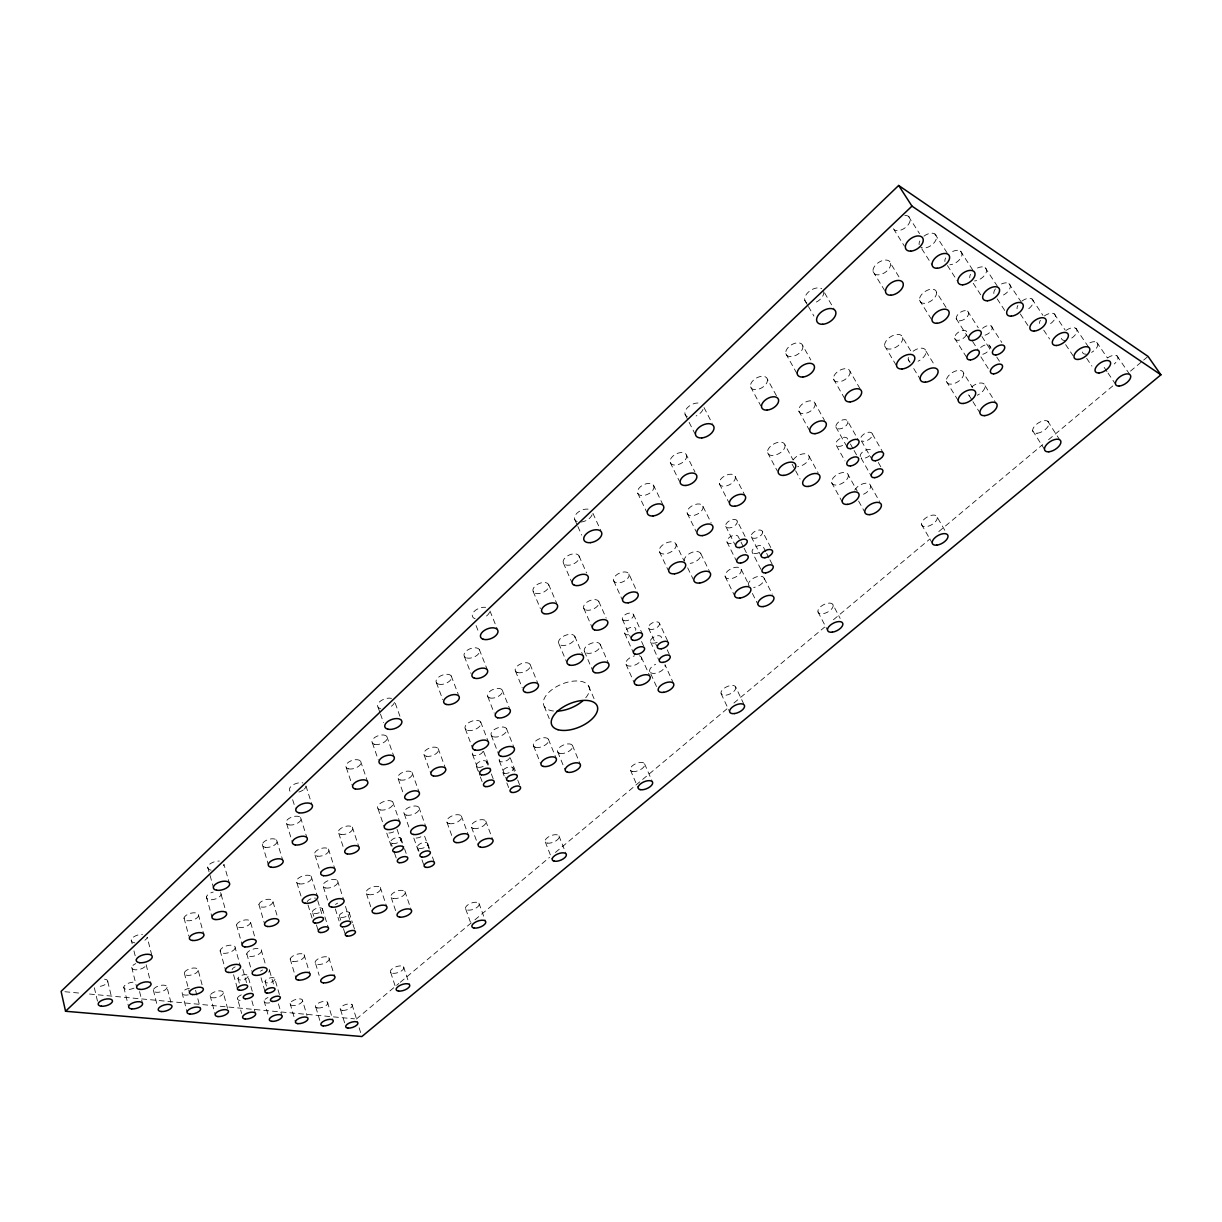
<?xml version="1.0" encoding="UTF-8"?>
<svg xmlns="http://www.w3.org/2000/svg" width="1222" height="1222" viewBox="0 0 1222 1222"><rect width="100%" height="100%" fill="white"/><g stroke="black" fill="none" stroke-linecap="round" stroke-linejoin="round"><path stroke-width="0.75" stroke-dasharray="5 3.75" d="M356.396 1019.011L398.83 983.496M400.297 982.274L473.464 921.037M474.93 919.815L549.564 857.34M555.414 852.452L728.083 707.92M733.933 703.017L824.667 627.085M833.435 619.737L930.018 538.902M938.802 531.555L1042.687 444.594M1048.552 439.691L1112.937 385.801M1130.487 371.106L1142.203 361.315M1143.655 360.078L1148.054 356.412M64.888 991.729L80.026 993.15M89.496 994.036L354.502 1018.843M1116.954 355.816L1129.708 374.406M1096.714 342.282L1107.392 357.939M1106.979 371.549L1103.833 366.906A8.722 4.46 -34.1 0 1 1102.733 364.874M1108.033 373.107L1115.396 383.952M1075.834 328.306L1088.71 347.292M1086.648 358.306L1091.918 366.126M1054.281 313.886L1065.202 330.123M1065.645 344.619L1073.069 355.694M1031.994 298.962L1042.962 315.383M1043.725 330.123L1049.606 338.983M1008.96 283.55L1021.959 303.163M1020.339 314.023L1029.199 327.45M985.131 267.603L998.16 287.43M997.183 298.901L1006.073 312.496M960.461 251.09L973.522 271.147M973.231 283.275L982.137 297.007M934.906 233.998L948.012 254.268M991.164 325.969L1001.796 342.45M1047.712 421.162L1059.642 439.721M947.447 265.556L957.361 280.984M908.435 216.294L919.54 233.616M967.595 311.121L978.257 327.771M989.148 345.154L991.057 348.133M996.77 357.068L1001.536 364.523M981.938 336.524L989.591 348.514M921.77 248.784L932.065 264.96M1032.651 430.694L1044.459 449.284M972.666 341.534L978.394 350.561M980.884 356.855L990.324 371.778M956.2 318.637L968.679 338.341M936.526 292.333A9.608 5.591 -33.9 0 1 924.489 303.316A9.608 5.591 -33.9 0 1 923.007 293.081A9.608 5.591 -33.9 0 1 936.526 292.333L947.203 309.227M893.45 228.758L904.402 246.126M985.1 385.846L996.129 403.397M954.596 338.189L966.908 357.786M919.494 300.2L931.974 320.225M963.654 373.29A9.745 5.362 -32.5 0 1 951.296 384.136A9.745 5.362 -32.5 0 1 949.983 374.314A9.745 5.362 -32.5 0 1 963.654 373.29L972.681 387.802M890.609 263.402A9.883 5.957 -34 0 1 878.374 274.858A9.883 5.957 -34 0 1 876.51 264.089A9.883 5.957 -34 0 1 890.609 263.402L899.361 277.501M971.979 400.083L968.023 393.683A9.608 5.194 -32.5 0 0 969.52 395.897M972.972 401.687L979.907 412.883M946.302 381.249L958.216 400.648M926.016 351.264L934.372 364.889M873.058 271.544L884.591 290.393M902.691 337.623A10.112 5.85 -32.6 0 1 890.074 349.08A10.112 5.85 -32.6 0 1 888.241 338.57A10.112 5.85 -32.6 0 1 902.691 337.623L911.062 351.401M908.236 359.451L910.069 362.491M913.735 368.555L920.166 379.187M884.652 345.948L896.597 365.897M824.651 292.99L833.954 308.83M937.274 517.318A8.737 4.46 -29.8 0 1 926.154 526.651A8.737 4.46 -29.8 0 1 924.794 518.678A8.737 4.46 -29.8 0 1 937.274 517.318L946.225 532.746M850.054 371.503A9.211 5.346 -31.3 0 1 838.689 381.875A9.211 5.346 -31.3 0 1 836.658 372.481A9.211 5.346 -31.3 0 1 850.054 371.503L860.762 389.971M804.763 300.2L807.513 304.965M808.429 306.554L813.944 316.086M872.401 434.07L882.651 451.926M921.541 524.482L932.187 543.026M833.541 379.11L845.013 399.166M878.328 462.496L882.009 468.958M861.525 441.096L871.698 458.998M847.869 421.544A6.66 3.758 -30.4 0 1 839.621 428.937A6.66 3.758 -30.4 0 1 838.139 422.384A6.66 3.758 -30.4 0 1 847.869 421.544L858.119 439.615M802.823 345.841A9.455 5.698 -31.1 0 1 791.291 356.625A9.455 5.698 -31.1 0 1 788.847 346.758A9.455 5.698 -31.1 0 1 802.823 345.841L810.843 359.971M861.143 458.143L871.194 475.938M850.405 443.998L853.17 448.902M854.086 450.536L858.699 458.708M870.599 485.608L879.58 501.555M835.894 427.058L846.983 446.794M815.089 403.52A9.058 5.255 -30.2 0 1 803.984 413.647A9.058 5.255 -30.2 0 1 801.724 404.589A9.058 5.255 -30.2 0 1 815.089 403.52L824.56 420.46M785.822 353.693L797.263 374.161M847.64 439.11A6.568 3.681 -30.1 0 0 840.873 438.118A6.568 3.681 -30.1 0 0 835.817 444.518L844.952 460.893M848.267 474.976A9.226 5.056 -29.4 0 1 836.81 485.042A9.226 5.056 -29.4 0 1 834.748 476.29A9.226 5.056 -29.4 0 1 848.267 474.976L857.233 491.107M858.623 501.112L864.84 512.308M798.791 411.02L809.85 431.091M831.617 482.598L842.264 501.998M767.37 379.141A9.302 5.591 -29.9 0 1 756.097 389.665A9.302 5.591 -29.9 0 1 753.455 380.149A9.302 5.591 -29.9 0 1 767.37 379.141L776.81 396.417M809.147 456.371L818.098 472.792M784.952 444.869A9.577 5.484 -29 0 1 773.266 455.455A9.577 5.484 -29 0 1 770.67 446.137A9.577 5.484 -29 0 1 784.952 444.869L793.002 459.808M750.598 386.885L760.771 405.78M792.1 464.192L794.758 469.141M795.644 470.776L800.074 479.009M767.66 452.812L777.375 471.127M833.114 605.012A8.355 4.216 -27.4 0 1 822.742 613.734A8.355 4.216 -27.4 0 1 820.756 606.586A8.355 4.216 -27.4 0 1 833.114 605.012L840.171 618.439M817.976 611.901L827.569 630.384M704.025 407.583L712.227 423.454M735.232 476.626A8.737 5.01 -27.8 0 1 724.722 486.219A8.737 5.01 -27.8 0 1 721.988 477.878A8.737 5.01 -27.8 0 1 735.232 476.626L744.672 494.971M762.574 531.585A6.247 3.422 -27.5 0 1 754.982 538.306A6.247 3.422 -27.5 0 1 753.164 532.593A6.247 3.422 -27.5 0 1 762.574 531.585L771.739 549.411M765.827 551.794L763.353 546.967A6.171 3.345 -27.3 0 0 756.708 546.295A6.171 3.345 -27.3 0 0 752.141 552.069L761.963 571.438M766.652 553.413L769.112 558.24M769.936 559.859L772.411 564.686M751.24 536.764L761.169 556.254M685.084 414.365L688.322 420.735M689.116 422.323L694.783 433.459M719.407 483.897L728.74 502.273M737.248 521.046A6.339 3.529 -27.2 0 1 729.61 527.904A6.339 3.529 -27.2 0 1 727.64 522.054A6.339 3.529 -27.2 0 1 737.248 521.046L746.398 539.085M764.208 578.312L772.258 594.213M743.266 546.57L738.332 536.794A6.263 3.452 -27 0 0 731.52 536.091A6.263 3.452 -27 0 0 726.968 541.972A6.263 3.452 -27 0 0 733.78 542.66M744.091 548.204L748.2 556.346M725.746 526.315L734.819 544.386M686.489 455.073A8.966 5.331 -27.3 0 1 675.842 465.032A8.966 5.331 -27.3 0 1 672.711 456.295A8.966 5.331 -27.3 0 1 686.489 455.073L695.013 472.104M741.174 569.376A8.798 4.735 -26.6 0 1 730.512 578.724A8.798 4.735 -26.6 0 1 727.808 570.918A8.798 4.735 -26.6 0 1 741.174 569.376L749.208 585.46M726.968 541.988L736.759 561.585M752.416 593.48L757.976 604.63M702.894 506.244A8.615 4.919 -26.8 0 1 692.599 515.623A8.615 4.919 -26.8 0 1 689.697 507.573A8.615 4.919 -26.8 0 1 702.894 506.244L711.173 522.909M670.221 462.573L679.478 481.346M725.181 576.677L733.903 594.411M687.253 513.423L696.265 531.784M700.863 553.749L709.661 571.789M653.77 485.806A8.844 5.209 -26.2 0 1 643.368 495.521A8.844 5.209 -26.2 0 1 640.053 487.104A8.844 5.209 -26.2 0 1 653.77 485.806L662.813 504.518M687.665 567.818L693.195 579.304M675.98 544.111A9.134 5.132 -25.9 0 1 665.165 553.933A9.134 5.132 -25.9 0 1 661.896 545.638A9.134 5.132 -25.9 0 1 675.98 544.111L683.953 560.684M735.69 687.054A8.019 3.972 -25.2 0 1 725.99 695.196A8.019 3.972 -25.2 0 1 723.47 688.796A8.019 3.972 -25.2 0 1 735.69 687.054L743.663 703.75M637.701 493.184L646.637 511.957M659.391 551.718L668.052 569.987M721.087 693.668L729.763 712.059M659.422 623.174A5.988 3.208 -24.8 0 1 652.365 629.422A5.988 3.208 -24.8 0 1 650.135 624.35A5.988 3.208 -24.8 0 1 659.422 623.174L667.624 640.939M667.227 649.829L670.175 656.245M628.918 573.958A8.355 4.689 -24.7 0 1 619.157 582.863A8.355 4.689 -24.7 0 1 615.857 575.455A8.355 4.689 -24.7 0 1 628.918 573.958L637.304 592.258M648.531 628.139L656.657 645.934M673.673 683.755L664.997 664.753A8.34 4.323 -24.4 0 1 659.162 672.131A8.34 4.323 -24.4 0 1 649.783 671.657L658.368 690.705M592.914 513.316L600.75 530.501M650.547 641.901L658.597 659.575M633.47 614.391L642.36 634.004M641.565 641.504L644.498 647.996M613.719 580.924L622.013 599.254M641.397 657.314L649.31 674.926M622.41 619.432L630.506 637.441M574.768 519.594L577.09 524.757M577.853 526.483L581.718 535.099M624.763 633.5L633.5 653.006M579.029 555.979L586.575 572.981M598.811 601.53L606.173 618.133M626 664.325L633.821 681.968M600.185 644.315L608.755 663.897M583.795 608.403L592.517 628.368M563.434 563.143L571.621 581.871M644.559 763.796L652.487 782.034M584.437 651.494L592.899 671.122M574.768 636.311L583.276 656.107M630.46 770.166L638.296 788.434M548.632 584.528L556.636 603.194M588.653 686.061L594.656 700.099M558.821 643.597L566.519 661.774M533.22 591.601L540.399 608.602M572.431 745.389L580.236 764.269M530.104 664.432L537.573 682.64M544.202 706.301L549.258 718.643M557.782 752.049L564.793 769.234M548.403 739.264L556.163 758.358M515.485 671.107L522.191 687.681M490.007 611.061L497.614 629.895M533.571 746.016L540.536 763.399M502.181 689.987L510.063 709.799M476.061 625.572L478.78 632.446M558.958 835.879L566.137 853.979M479.345 649.585L487.364 669.87M506.488 728.587L514.157 748.032M545.317 842.034L551.764 858.516M487.746 696.586L494.223 713.129M510.277 757.946L517.105 775.39M512.98 767.874L514.325 771.342M517.716 780.003L520.419 786.937M464.36 656.443L470.959 673.383M491.336 735.476L498.209 753.195M499.34 760.863L506.763 780.064M502.822 772.487L504.167 775.955M506.84 782.905L508.856 788.098M480.689 722.003L488.265 741.678M483.607 751.545L490.373 769.188M486.646 761.688L487.99 765.201M491.336 773.969L494.024 780.98M451.239 675.98L458.326 694.554M465.338 728.999L472.196 747.07M472.532 754.509L479.238 772.182M476.351 766.362L479.681 775.145M480.338 776.902L483.668 785.685M436.422 682.762L442.776 699.671M485.714 820.955L492.741 839.682M471.57 827.355L477.878 844.417M438.194 748.567L445.45 768.287M461.366 815.991L468.316 834.932M478.963 903.226L485.47 921.174M424.126 754.982L430.694 773.083M447.038 822.482L452.033 836.276M395.286 703.307L401.396 720.338M465.765 909.168L470.913 923.557M412.074 772.487L419.085 792.162M418.932 807.345L425.775 826.652M427.563 843.241L429.991 850.115M432.42 856.989L434.238 862.152M424.63 836.184L430.129 851.765M378.056 707.233L379.859 712.35M380.47 714.045L383.479 722.584M386.824 736.454L393.927 756.617M398.158 778.811L403.825 794.942M417.756 847.686L418.963 851.123M421.972 859.738L424.37 866.612M418.352 851.077L413.51 837.207A5.499 2.673 -19.6 0 0 422.445 835.726M404.314 813.974L409.828 829.799M372.42 743.037L378.255 759.87M392.827 802.014L399.594 821.551M400.938 838.277L403.932 846.983M404.528 848.725L407.537 857.416M397.058 829.31L403.092 846.831M391.009 842.783L392.186 846.266M394.569 853.231L396.951 860.196M391.208 846.143L386.412 832.121A5.575 2.75 -19.2 0 0 395.531 830.624M378.026 808.75L384.09 826.53M360.566 761.123L367.41 781.225M404.894 891.373L411.218 909.947M391.223 897.559L396.325 912.773M346.315 767.615L352.501 786.082M380.302 887.432L386.549 906.205M403.52 966.755L409.416 984.535M352.333 827.172L358.81 846.739M366.463 893.694L372.068 910.787M390.719 972.513L396.554 990.309M338.784 833.343L343.993 849.366M349.156 912.437L352.425 922.656M352.975 924.351L355.159 931.164M328.458 849.046L334.706 868.552M337.501 880.573L343.626 899.713M345.444 906.357L350.393 921.785M305.943 785.899L311.885 804.473M339.67 916.714L340.755 920.12M343.458 928.644L345.612 935.472M335.317 908.969L339.12 920.991M315.032 855.14L320.638 872.905M323.387 886.973L328.871 904.402M300.551 817.472L306.844 837.467M292.654 799.692L295.312 808.154M322.318 908.526L328.244 927.483M352.028 1004.591L357.557 1022.295M359.131 1027.778L361.315 1034.774M311.198 876.373L317.231 895.726M317.72 900.599L323.127 917.951M328.84 957.651L334.523 976.042M286.666 823.796L292.302 842.004M312.725 912.865L313.794 916.317M316.452 924.947L318.056 930.125M340.587 1009.723L344.955 1023.914M308.02 904.983L312.313 918.883M296.915 882.849L302.323 900.477M315.597 963.608L319.171 975.339M327.435 1002.116L332.888 1020.034M276.569 839.988L282.649 859.937M304.079 954.626L309.685 973.216M315.856 1007.31L320.714 1023.456M262.272 844.326L268.275 864.397M273.056 901.973A7.393 3.498 -17.1 0 1 261.707 907.106A7.393 3.498 -17.1 0 1 263.173 900.538A7.393 3.498 -17.1 0 1 273.056 901.973L277.761 917.814M290.179 958.995L295.724 977.631M302.659 1000.986A6.584 2.826 -17.8 0 1 292.516 1005.538A6.584 2.826 -17.8 0 1 293.952 1000.115A6.584 2.826 -17.8 0 1 302.659 1000.986L306.966 1015.467M290.088 1003.445L295.419 1021.607M258.881 904.448L264.578 923.878M274.981 979.326A5.178 2.291 -17.3 0 1 267.038 982.9A5.178 2.291 -17.3 0 1 268.061 978.562A5.178 2.291 -17.3 0 1 274.981 979.326L279.395 994.494M269.619 970.757L274.034 986.032M278.463 1003.904L282.175 1016.719M261.584 951.083A7.714 3.513 -17 0 1 249.746 956.414A7.714 3.513 -17 0 1 251.213 949.815A7.714 3.513 -17 0 1 261.584 951.083L266.06 966.571M250.617 922.503A7.332 3.422 -16.8 0 1 239.375 927.574A7.332 3.422 -16.8 0 1 240.719 921.159A7.332 3.422 -16.8 0 1 250.617 922.503L255.169 938.297M265.067 981.22L266.518 986.276M261.05 977.753L264.945 991.363M264.089 1000.894L268.382 1015.925M229.675 884.392L223.962 864.336A8.417 4.155 -16.2 0 1 220.449 868.2M246.783 953.817L251.686 971.093M236.518 925.008L242.017 944.377M248.051 976.393A5.255 2.337 -16.9 0 1 240.001 980.013A5.255 2.337 -16.9 0 1 240.963 975.614A5.255 2.337 -16.9 0 1 248.051 976.393L253.351 995.151M251.885 1000.833L255.199 1012.61M242.842 969.413L247.18 984.871M221.121 894.443L226.177 912.422M235.22 947.89A7.836 3.59 -16.6 0 1 223.244 953.282A7.836 3.59 -16.6 0 1 224.588 946.592A7.836 3.59 -16.6 0 1 235.22 947.89L240.108 965.288M207.709 867.024L213.346 887.172M237.954 978.303L239.39 983.435M233.585 974.774L237.404 988.537M241.299 994.861A6.782 2.963 -17 0 0 237.435 998.282L241.65 1013.496M206.442 896.948L211.925 916.821M220.143 950.64L225.444 969.856M223.366 993.074A6.889 3.024 -16.6 0 1 212.872 997.794A6.889 3.024 -16.6 0 1 213.987 992.127A6.889 3.024 -16.6 0 1 223.366 993.074L227.567 1008.41M198.636 915.522A7.546 3.574 -15.9 0 1 187.134 920.731A7.546 3.574 -15.9 0 1 188.234 914.117A7.546 3.574 -15.9 0 1 198.636 915.522L203.509 933.471M210.108 995.609L215.179 1014.413M198.239 970.405A7.225 3.254 -16.1 0 1 187.256 975.355A7.225 3.254 -16.1 0 1 188.31 969.321A7.225 3.254 -16.1 0 1 198.239 970.405L202.44 986.093M184.033 918.073L188.845 936.083M195.581 990.294L200.622 1009.265M184.308 973.002L189.364 992.233M189.41 988.247A6.996 3.101 -16.2 0 0 182.093 992.844L187.042 1011.892M167.078 987.452A7.103 3.177 -15.7 0 1 156.324 992.295A7.103 3.177 -15.7 0 1 157.21 986.459A7.103 3.177 -15.7 0 1 167.078 987.452L171.111 1003.155M151.803 955.268L147.22 937.213A8.218 3.849 -15.2 0 1 142.791 941.414M153.33 990.034L157.302 1005.798M146.166 964.738L150.657 982.534M131.243 940.039L132.144 943.674M133.962 950.915L136.207 959.988M139.583 991.592L142.21 1002.193M131.747 967.366L136.604 987.025M123.819 987.147L128.554 1006.653M107.796 981.541L111.645 997.641M94.354 987.758L98.127 1003.919M923.969 236.136A9.852 5.881 -35.1 0 1 935.426 234.41A9.852 5.881 -35.1 0 1 932.569 244.354A9.852 5.881 -35.1 0 1 920.777 247.226M919.143 244.66A9.852 5.881 -35.1 0 1 919.83 240.994M553.474 711.021A24.455 12.785 -22.7 0 1 548.036 693.134A24.455 12.785 -22.7 0 1 581.519 681.448A24.455 12.785 -22.7 0 1 582.802 700.786M966.388 334.95A6.965 3.91 -33.4 0 1 956.383 340.174A6.965 3.91 -33.4 0 1 958.155 332.384A6.965 3.91 -33.4 0 1 966.938 332.491M220.495 892.656A7.607 3.651 -16.2 0 1 216.034 898.781A7.607 3.651 -16.2 0 1 206.549 898.002A7.607 3.651 -16.2 0 1 213.208 892.045M144.975 966.694A7.439 3.391 -15.3 0 1 133.534 969.504A7.439 3.391 -15.3 0 1 135.749 963.593M307.15 901.958A5.438 2.566 -17.9 0 1 310.357 899.071A5.438 2.566 -17.9 0 1 315.551 898.155M913.124 351.203A9.975 5.652 -32.6 0 1 925.696 350.271A9.975 5.652 -32.6 0 1 918.089 361.223M909.932 361.834A9.975 5.652 -32.6 0 1 908.924 355.953M269.237 969.611A5.239 2.337 -17.2 0 1 268.657 972.162M260.546 971.246A5.239 2.337 -17.2 0 1 262.593 969.978M335.531 904.494A5.362 2.505 -18.3 0 1 337.669 903.15M823.72 291.401A10.601 6.522 -32.5 0 1 815.746 302.353M806.81 302.873A10.601 6.522 -32.5 0 1 808.185 292.272A10.601 6.522 -32.5 0 1 821.719 288.682M232.134 969.611A5.316 2.383 -16.8 0 1 235.159 966.892M793.154 459.93A9.44 5.316 -29.2 0 1 804.534 453.729A9.44 5.316 -29.2 0 1 808.521 459.854A9.44 5.316 -29.2 0 1 797.599 466.758M684.503 561.249A9.012 4.98 -26.2 0 1 692.309 552.252A9.012 4.98 -26.2 0 1 700.985 555.536A9.012 4.98 -26.2 0 1 690.155 563.388M702.971 409.462A10.02 6.095 -28.3 0 1 696.112 415.969M687.299 416.687A10.02 6.095 -28.3 0 1 687.314 407.781A10.02 6.095 -28.3 0 1 699.839 403.214M269.741 1002.819A6.69 2.902 -17.4 0 1 264.12 1001.673A6.69 2.902 -17.4 0 1 267.939 997.519M489.533 612.146A9.196 5.239 -21.7 0 1 483.668 617.706M475.129 618.744A9.196 5.239 -21.7 0 1 473.983 611.626A9.196 5.239 -21.7 0 1 485.653 607.319M240.108 1000.436A6.782 2.963 -17 0 1 237.435 998.282M188.28 994.891A6.996 3.101 -16.2 0 1 182.093 992.844M394.462 702.421A8.89 4.857 -19.3 0 1 389.024 707.584M380.638 708.745A8.89 4.857 -19.3 0 1 379.477 701.902A8.89 4.857 -19.3 0 1 391.514 698.373M869.636 455.638A6.477 3.559 -30.2 0 1 861.418 457.96M860.227 456.539A6.477 3.559 -30.2 0 1 865.268 450.261A6.477 3.559 -30.2 0 1 871.882 451.193M748.429 585.506A8.691 4.598 -26.8 0 1 756.189 576.952A8.691 4.598 -26.8 0 1 764.239 579.992A8.691 4.598 -26.8 0 1 753.668 587.492M639.412 655.771A8.462 4.445 -24.1 0 1 637.304 663.913A8.462 4.445 -24.1 0 1 625.893 664.065A8.462 4.445 -24.1 0 1 634.554 655.832M657.207 642.298A5.911 3.131 -24.7 0 1 650.425 640.771A5.911 3.131 -24.7 0 1 658.414 635.669A5.911 3.131 -24.7 0 1 659.727 640.695M758.801 552.711A6.171 3.345 -27.3 0 1 752.141 552.069M649.783 671.657A8.34 4.323 -24.4 0 1 655.588 664.279M628.673 634.768A6.003 3.223 -24.3 0 1 624.809 631.698A6.003 3.223 -24.3 0 1 631.774 627.222A6.003 3.223 -24.3 0 1 635.623 630.308M592.135 514.706A9.562 5.667 -24.7 0 1 581.168 522.023M577.135 521.611A9.562 5.667 -24.7 0 1 577.044 513.118A9.562 5.667 -24.7 0 1 589.783 509.559M982.58 328.321A6.965 3.865 -33.7 0 1 990.477 325.648A6.965 3.865 -33.7 0 1 991.088 330.979A6.965 3.865 -33.7 0 1 983.404 335.5M980.67 347.491A6.858 3.773 -33.3 0 1 988.461 344.848A6.858 3.773 -33.3 0 1 989.087 350.027A6.858 3.773 -33.3 0 1 981.495 354.472M971.673 386.931A9.608 5.194 -32.5 0 1 984.627 384.518A9.608 5.194 -32.5 0 1 977.249 395.256M842.6 445.495A6.568 3.681 -30.1 0 1 835.817 444.518M860.991 437.277A6.568 3.635 -30.5 0 1 869.667 432.191A6.568 3.635 -30.5 0 1 870.904 437.827A6.568 3.635 -30.5 0 1 861.8 440.943M854.713 490.159A9.104 4.903 -29.6 0 1 864.122 483.438A9.104 4.903 -29.6 0 1 870.675 486.493A9.104 4.903 -29.6 0 1 863.511 494.268M305.958 786.464A8.63 4.491 -17.5 0 1 304.309 789.045M303.346 789.855A8.63 4.491 -17.5 0 1 296.625 792.543M289.996 791.23A8.63 4.491 -17.5 0 1 292.608 785.166A8.63 4.491 -17.5 0 1 302.781 782.874M211.131 870.171A8.417 4.155 -16.2 0 1 208.794 865.008A8.417 4.155 -16.2 0 1 219.38 861.036M134.817 942.834A8.218 3.849 -15.2 0 1 132.22 938.175A8.218 3.849 -15.2 0 1 142.47 934.326M509.711 757.732A5.667 2.872 -21.3 0 1 501.967 761.886A5.667 2.872 -21.3 0 1 500.501 757.579M483.072 751.331A5.743 2.948 -20.9 0 1 475.251 755.563A5.743 2.948 -20.9 0 1 473.662 751.163M483.164 766.454A5.682 2.887 -20.9 0 1 476.091 765.384A5.682 2.887 -20.9 0 1 483.53 760.664A5.682 2.887 -20.9 0 1 485.501 764.957M952.641 251.472A9.684 5.667 -35 0 1 961.897 255.291A9.684 5.667 -35 0 1 949.861 264.777M944.896 261.523A9.684 5.667 -35 0 1 945.629 257.964M977.493 268.015A9.532 5.468 -34.8 0 1 986.459 271.666A9.532 5.468 -34.8 0 1 974.56 280.953M969.764 277.806A9.532 5.468 -34.8 0 1 970.543 274.339M1001.49 283.978A9.394 5.27 -34.7 0 1 1010.334 285.902A9.394 5.27 -34.7 0 1 1002.636 295.449M993.807 293.54A9.394 5.27 -34.7 0 1 997.427 286.666M1021.928 301.055A9.257 5.102 -34.6 0 1 1033.094 300.322A9.257 5.102 -34.6 0 1 1025.64 310.571M1017.04 308.754A9.257 5.102 -34.6 0 1 1017.88 305.469M904.815 215.423A10.005 6.11 -35.2 0 1 908.282 224.68A10.005 6.11 -35.2 0 1 894.168 229.828M133.962 988.14A7.225 3.238 -15.3 0 1 125.179 989.026A7.225 3.238 -15.3 0 1 125.729 984.627A7.225 3.238 -15.3 0 1 134.71 982.213M104.542 979.173A7.347 3.315 -14.8 0 1 106.681 983.435A7.347 3.315 -14.8 0 1 96.813 986.521M1107.621 357.847A8.722 4.46 -34.1 0 1 1117.259 356.06A8.722 4.46 -34.1 0 1 1114.296 363.973M1089.887 342.786A8.844 4.598 -34.2 0 1 1097.799 343.947A8.844 4.598 -34.2 0 1 1091.613 352.41M1086.389 354.181A8.844 4.598 -34.2 0 1 1082.325 351.508M1066.149 330.368A8.982 4.751 -34.3 0 1 1076.689 329.207A8.982 4.751 -34.3 0 1 1070.778 338.677M1065.462 340.464A8.982 4.751 -34.3 0 1 1061.261 337.715M1044.398 315.948A9.119 4.919 -34.4 0 1 1055.334 315.2A9.119 4.919 -34.4 0 1 1047.88 325.205M1039.51 323.479A9.119 4.919 -34.4 0 1 1040.38 320.271M547.196 843.088A7.515 3.498 -21.7 0 0 559.004 837.773A7.515 3.498 -21.7 0 0 550.175 835.97A7.515 3.498 -21.7 0 0 547.196 843.088M473.647 828.485A7.821 3.773 -20.6 0 0 485.913 822.956A7.821 3.773 -20.6 0 0 476.351 821.001A7.821 3.773 -20.6 0 0 473.647 828.485M400.327 780.003A7.729 3.972 -19.5 0 0 412.394 774.534A7.729 3.972 -19.5 0 0 402.618 772.38A7.729 3.972 -19.5 0 0 400.327 780.003M368.677 894.687A7.714 3.62 -18.8 0 0 380.668 889.28A7.714 3.62 -18.8 0 0 370.785 887.691A7.714 3.62 -18.8 0 0 368.677 894.687M959.789 320.867A7.057 4.002 -33.8 0 0 968.71 312.863A7.057 4.002 -33.8 0 0 958.873 313.474A7.057 4.002 -33.8 0 0 959.789 320.867M517.548 672.543A8.05 4.353 -22.1 0 0 530.211 666.784A8.05 4.353 -22.1 0 0 520.587 663.958A8.05 4.353 -22.1 0 0 517.548 672.543M585.781 609.977A8.264 4.583 -23.9 0 0 598.795 604.05A8.264 4.583 -23.9 0 0 589.294 600.827A8.264 4.583 -23.9 0 0 585.781 609.977M466.575 657.94A8.264 4.598 -21.3 0 0 479.559 652.013A8.264 4.598 -21.3 0 0 469.416 649.035A8.264 4.598 -21.3 0 0 466.575 657.94M535.358 593.25A8.478 4.842 -23.1 0 0 548.709 587.156A8.478 4.842 -23.1 0 0 538.673 583.734A8.478 4.842 -23.1 0 0 535.358 593.25M426.279 756.219A7.79 4.048 -20 0 0 438.469 750.69A7.79 4.048 -20 0 0 428.723 748.383A7.79 4.048 -20 0 0 426.279 756.219M489.839 697.945A7.974 4.262 -21.5 0 0 502.349 692.263A7.974 4.262 -21.5 0 0 492.695 689.605A7.974 4.262 -21.5 0 0 489.839 697.945M374.711 744.335A8.004 4.262 -19.1 0 0 387.206 738.653A8.004 4.262 -19.1 0 0 376.941 736.224A8.004 4.262 -19.1 0 0 374.711 744.335M438.652 684.183A8.187 4.491 -20.6 0 0 451.498 678.347A8.187 4.491 -20.6 0 0 441.31 675.537A8.187 4.491 -20.6 0 0 438.652 684.183M340.984 834.412A7.576 3.758 -18.4 0 0 352.746 829.096A7.576 3.758 -18.4 0 0 342.908 827.248A7.576 3.758 -18.4 0 0 340.984 834.412M289.018 824.911A7.79 3.941 -17.5 0 0 301.055 819.458A7.79 3.941 -17.5 0 0 290.714 817.503A7.79 3.941 -17.5 0 0 289.018 824.911M348.621 768.852A7.943 4.17 -18.6 0 0 360.979 763.246A7.943 4.17 -18.6 0 0 350.683 760.97A7.943 4.17 -18.6 0 0 348.621 768.852M317.262 856.164A7.515 3.681 -18 0 0 328.901 850.909A7.515 3.681 -18 0 0 319.049 849.183A7.515 3.681 -18 0 0 317.262 856.164M265.205 847.304A7.729 3.865 -17.1 0 0 277.119 841.912A7.729 3.865 -17.1 0 0 266.763 840.094A7.729 3.865 -17.1 0 0 265.205 847.304M419.268 848.45A5.438 2.627 -19.7 0 0 427.761 844.616A5.438 2.627 -19.7 0 0 420.933 843.333A5.438 2.627 -19.7 0 0 419.268 848.45M317.796 964.448A7.439 3.299 -18.1 0 0 329.268 959.301A7.439 3.299 -18.1 0 0 319.553 958.109A7.439 3.299 -18.1 0 0 317.796 964.448M314.329 913.537A5.377 2.505 -18 0 0 322.654 909.794A5.377 2.505 -18 0 0 315.582 908.756A5.377 2.505 -18 0 0 314.329 913.537M341.228 917.371A5.3 2.444 -18.4 0 0 349.446 913.674A5.3 2.444 -18.4 0 0 342.557 912.666A5.3 2.444 -18.4 0 0 341.228 917.371M467.705 910.1A7.301 3.284 -20.3 0 0 479.146 904.967A7.301 3.284 -20.3 0 0 470.21 903.532A7.301 3.284 -20.3 0 0 467.705 910.1M586.529 653.067A8.646 4.659 -23.5 0 0 600.17 646.881A8.646 4.659 -23.5 0 0 590.211 643.734A8.646 4.659 -23.5 0 0 586.529 653.067M560.974 645.201A8.768 4.781 -23.1 0 0 574.798 638.907A8.768 4.781 -23.1 0 0 564.564 635.684A8.768 4.781 -23.1 0 0 560.974 645.201M493.52 736.851A8.355 4.338 -21.3 0 0 506.656 730.893A8.355 4.338 -21.3 0 0 496.544 728.312A8.355 4.338 -21.3 0 0 493.52 736.851M565.542 564.87A8.585 4.949 -24 0 0 579.06 558.698A8.585 4.949 -24 0 0 569.07 555.078A8.585 4.949 -24 0 0 565.542 564.87M623.831 620.577A6.079 3.299 -24.4 0 0 633.408 616.224A6.079 3.299 -24.4 0 0 626.565 613.902A6.079 3.299 -24.4 0 0 623.831 620.577M449.177 823.628A7.928 3.88 -20.2 0 0 461.595 818.022A7.928 3.88 -20.2 0 0 451.804 816.021A7.928 3.88 -20.2 0 0 449.177 823.628M1037.066 433.26A9.226 4.705 -32.4 0 0 1048.995 423.24A9.226 4.705 -32.4 0 0 1036.409 424.355A9.226 4.705 -32.4 0 0 1037.066 433.26M467.583 730.389A8.478 4.46 -20.9 0 0 480.903 724.356A8.478 4.46 -20.9 0 0 470.501 721.698A8.478 4.46 -20.9 0 0 467.583 730.389M406.575 815.166A8.111 4.033 -19.5 0 0 419.253 809.438A8.111 4.033 -19.5 0 0 409.019 807.345A8.111 4.033 -19.5 0 0 406.575 815.166M380.363 809.957A8.233 4.14 -19.1 0 0 393.194 804.152A8.233 4.14 -19.1 0 0 382.685 801.999A8.233 4.14 -19.1 0 0 380.363 809.957M325.709 887.997A7.897 3.758 -18.1 0 0 337.944 882.483A7.897 3.758 -18.1 0 0 327.633 880.818A7.897 3.758 -18.1 0 0 325.709 887.997M299.314 883.888A8.019 3.849 -17.7 0 0 311.702 878.297A8.019 3.849 -17.7 0 0 301.116 876.602A8.019 3.849 -17.7 0 0 299.314 883.888M535.633 747.329A8.172 4.155 -22 0 0 548.495 741.51A8.172 4.155 -22 0 0 538.826 739.035A8.172 4.155 -22 0 0 535.633 747.329M504.274 773.358A5.606 2.811 -21.3 0 0 513.087 769.386A5.606 2.811 -21.3 0 0 506.336 767.798A5.606 2.811 -21.3 0 0 504.274 773.358M392.567 843.562A5.514 2.688 -19.2 0 0 401.167 839.667A5.514 2.688 -19.2 0 0 394.156 838.353A5.514 2.688 -19.2 0 0 392.567 843.562M393.362 898.521A7.607 3.529 -19.2 0 0 405.215 893.19A7.607 3.529 -19.2 0 0 395.577 891.632A7.607 3.529 -19.2 0 0 393.362 898.521M292.944 961.515A7.531 3.376 -17.7 0 0 304.553 956.307A7.531 3.376 -17.7 0 0 294.609 955.085A7.531 3.376 -17.7 0 0 292.944 961.515M392.736 973.308A7.133 3.086 -19.2 0 0 403.825 968.343A7.133 3.086 -19.2 0 0 394.782 967.244A7.133 3.086 -19.2 0 0 392.736 973.308M632.248 771.388A7.744 3.727 -23.3 0 0 644.468 765.873A7.744 3.727 -23.3 0 0 635.791 763.658A7.744 3.727 -23.3 0 0 632.248 771.388M559.768 753.332A8.065 4.048 -22.3 0 0 572.476 747.604A8.065 4.048 -22.3 0 0 563.052 745.191A8.065 4.048 -22.3 0 0 559.768 753.332M317.781 1007.997A6.492 2.765 -18.1 0 0 327.817 1003.491A6.492 2.765 -18.1 0 0 319.324 1002.636A6.492 2.765 -18.1 0 0 317.781 1007.997M342.45 1010.395A6.416 2.704 -18.5 0 0 352.364 1005.95A6.416 2.704 -18.5 0 0 344.085 1005.11A6.416 2.704 -18.5 0 0 342.45 1010.395"/><path stroke-width="1.5" d="M898.659 185.469L61.1 991.378L65.545 1011.266L361.865 1036.531L1160.9 374.818L1148.054 356.412L898.659 185.469L911.979 206.136L1160.9 374.818M65.545 1011.266L911.979 206.136M582.802 700.786A24.455 12.785 -22.7 0 1 557.049 711.143M554.284 861.189A7.546 3.452 -21.7 0 0 566.183 855.858A7.546 3.452 -21.7 0 0 557.324 854.132A7.546 3.452 -21.7 0 0 554.284 861.189M480.582 847.228A7.867 3.727 -20.7 0 0 492.924 841.668A7.867 3.727 -20.7 0 0 483.347 839.789A7.867 3.727 -20.7 0 0 480.582 847.228M407.247 799.692A7.775 3.926 -19.6 0 0 419.39 794.193A7.775 3.926 -19.6 0 0 409.584 792.116A7.775 3.926 -19.6 0 0 407.247 799.692M937.167 268.275A9.929 5.835 -34.8 0 0 949.601 256.849A9.929 5.835 -34.8 0 0 935.731 257.491A9.929 5.835 -34.8 0 0 937.167 268.275M558.026 729.717A24.608 12.632 -22.7 0 0 596.886 712.289A24.608 12.632 -22.7 0 0 568.459 704.239A24.608 12.632 -22.7 0 0 558.026 729.717M972.254 340.556A7.118 3.956 -33.5 0 0 981.281 332.537A7.118 3.956 -33.5 0 0 971.398 333.194A7.118 3.956 -33.5 0 0 972.254 340.556M970.451 359.925A7.011 3.865 -33.1 0 0 979.357 352.073A7.011 3.865 -33.1 0 0 969.581 352.761A7.011 3.865 -33.1 0 0 970.451 359.925M995.823 354.96A7.011 3.819 -33.5 0 0 1004.774 347.14A7.011 3.819 -33.5 0 0 995.105 347.812A7.011 3.819 -33.5 0 0 995.823 354.96M993.746 373.84A6.904 3.742 -33.1 0 0 1002.575 366.157A6.904 3.742 -33.1 0 0 993.028 366.875A6.904 3.742 -33.1 0 0 993.746 373.84M850.726 448.657A6.706 3.727 -30.2 0 0 859.051 441.264A6.706 3.727 -30.2 0 0 849.275 442.135A6.706 3.727 -30.2 0 0 850.726 448.657M850.466 465.964A6.614 3.635 -29.9 0 0 858.699 458.708A6.614 3.635 -29.9 0 0 849.046 459.609A6.614 3.635 -29.9 0 0 850.466 465.964M875.319 460.786A6.614 3.605 -30.3 0 0 883.582 453.545A6.614 3.605 -30.3 0 0 874.02 454.447A6.614 3.605 -30.3 0 0 875.319 460.786M874.769 477.68A6.522 3.513 -30 0 0 882.941 470.562A6.522 3.513 -30 0 0 873.486 471.493A6.522 3.513 -30 0 0 874.769 477.68M739.509 547.578A6.385 3.498 -27.1 0 0 747.222 540.735A6.385 3.498 -27.1 0 0 737.569 541.789A6.385 3.498 -27.1 0 0 739.509 547.578M740.563 563.082A6.309 3.422 -26.9 0 0 748.2 556.346A6.309 3.422 -26.9 0 0 738.653 557.431A6.309 3.422 -26.9 0 0 740.563 563.082M764.911 557.751A6.293 3.391 -27.3 0 0 772.579 551.03A6.293 3.391 -27.3 0 0 763.124 552.1A6.293 3.391 -27.3 0 0 764.911 557.751M765.659 572.904A6.217 3.315 -27.1 0 0 773.236 566.305A6.217 3.315 -27.1 0 0 763.903 567.39A6.217 3.315 -27.1 0 0 765.659 572.904M632.66 640.206A6.11 3.269 -24.4 0 0 642.298 635.822A6.11 3.269 -24.4 0 0 635.44 633.561A6.11 3.269 -24.4 0 0 632.66 640.206M634.905 654.106A6.049 3.192 -24.3 0 0 644.437 649.783A6.049 3.192 -24.3 0 0 637.655 647.599A6.049 3.192 -24.3 0 0 634.905 654.106M661.239 648.806A6.034 3.162 -24.7 0 0 668.358 642.558A6.034 3.162 -24.7 0 0 659.04 643.78A6.034 3.162 -24.7 0 0 661.239 648.806M663.118 662.385A5.957 3.101 -24.6 0 0 670.175 656.245A5.957 3.101 -24.6 0 0 660.949 657.482A5.957 3.101 -24.6 0 0 663.118 662.385M481.437 774.855A5.774 2.918 -20.9 0 0 490.511 770.746A5.774 2.918 -20.9 0 0 483.454 769.112A5.774 2.918 -20.9 0 0 481.437 774.855M485.18 786.556A5.713 2.856 -20.9 0 0 494.146 782.492A5.713 2.856 -20.9 0 0 487.196 780.919A5.713 2.856 -20.9 0 0 485.18 786.556M508.245 780.95A5.698 2.841 -21.3 0 0 517.196 776.902A5.698 2.841 -21.3 0 0 510.353 775.313A5.698 2.841 -21.3 0 0 508.245 780.95M511.651 792.421A5.636 2.78 -21.3 0 0 520.511 788.419A5.636 2.78 -21.3 0 0 513.744 786.892A5.636 2.78 -21.3 0 0 511.651 792.421M394.584 852.177A5.621 2.719 -19.3 0 0 403.336 848.221A5.621 2.719 -19.3 0 0 396.203 846.922A5.621 2.719 -19.3 0 0 394.584 852.177M399.105 862.686A5.56 2.658 -19.3 0 0 407.766 858.791A5.56 2.658 -19.3 0 0 400.724 857.538A5.56 2.658 -19.3 0 0 399.105 862.686M421.697 857.034A5.53 2.643 -19.7 0 0 430.343 853.124A5.53 2.643 -19.7 0 0 423.408 851.856A5.53 2.643 -19.7 0 0 421.697 857.034M425.882 867.36A5.468 2.581 -19.7 0 0 434.436 863.496A5.468 2.581 -19.7 0 0 427.593 862.274A5.468 2.581 -19.7 0 0 425.882 867.36M315.001 923.022A5.468 2.52 -18 0 0 323.463 919.219A5.468 2.52 -18 0 0 316.284 918.196A5.468 2.52 -18 0 0 315.001 923.022M320.195 932.508A5.423 2.475 -18.1 0 0 328.565 928.735A5.423 2.475 -18.1 0 0 321.478 927.758A5.423 2.475 -18.1 0 0 320.195 932.508M342.328 926.795A5.392 2.459 -18.4 0 0 350.683 923.038A5.392 2.459 -18.4 0 0 343.688 922.045A5.392 2.459 -18.4 0 0 342.328 926.795M347.17 936.113A5.331 2.413 -18.5 0 0 355.449 932.386A5.331 2.413 -18.5 0 0 348.53 931.439A5.331 2.413 -18.5 0 0 347.17 936.113M239.497 990.263A5.346 2.352 -17 0 0 247.669 986.582A5.346 2.352 -17 0 0 240.459 985.818A5.346 2.352 -17 0 0 239.497 990.263M245.255 998.786A5.285 2.307 -17.1 0 0 253.351 995.151A5.285 2.307 -17.1 0 0 246.233 994.433A5.285 2.307 -17.1 0 0 245.255 998.786M266.946 993.058A5.27 2.307 -17.4 0 0 275.026 989.423A5.27 2.307 -17.4 0 0 268 988.69A5.27 2.307 -17.4 0 0 266.946 993.058M272.369 1001.444A5.209 2.261 -17.5 0 0 280.373 997.855A5.209 2.261 -17.5 0 0 273.438 997.152A5.209 2.261 -17.5 0 0 272.369 1001.444M347.919 1028.099A6.446 2.673 -18.6 0 0 357.893 1023.639A6.446 2.673 -18.6 0 0 349.584 1022.875A6.446 2.673 -18.6 0 0 347.919 1028.099M323.188 1025.9A6.538 2.734 -18.2 0 0 333.27 1021.393A6.538 2.734 -18.2 0 0 324.747 1020.599A6.538 2.734 -18.2 0 0 323.188 1025.9M297.832 1023.654A6.629 2.795 -17.9 0 0 308.036 1019.087A6.629 2.795 -17.9 0 0 299.314 1018.277A6.629 2.795 -17.9 0 0 297.832 1023.654M271.864 1021.348A6.721 2.856 -17.5 0 0 282.175 1016.719A6.721 2.856 -17.5 0 0 273.239 1015.894A6.721 2.856 -17.5 0 0 271.864 1021.348M245.24 1018.98A6.828 2.918 -17.1 0 0 255.673 1014.306A6.828 2.918 -17.1 0 0 246.508 1013.45A6.828 2.918 -17.1 0 0 245.24 1018.98M217.928 1016.567A6.935 2.994 -16.7 0 0 228.499 1011.816A6.935 2.994 -16.7 0 0 219.089 1010.945A6.935 2.994 -16.7 0 0 217.928 1016.567M189.914 1014.077A7.042 3.055 -16.3 0 0 200.622 1009.265A7.042 3.055 -16.3 0 0 190.968 1008.379A7.042 3.055 -16.3 0 0 189.914 1014.077M161.182 1011.526A7.149 3.131 -15.9 0 0 172.012 1006.653A7.149 3.131 -15.9 0 0 162.098 1005.737A7.149 3.131 -15.9 0 0 161.182 1011.526M131.686 1008.898A7.271 3.208 -15.4 0 0 142.638 1003.965A7.271 3.208 -15.4 0 0 132.48 1003.033A7.271 3.208 -15.4 0 0 131.686 1008.898M101.395 1006.21A7.393 3.284 -15 0 0 112.5 1001.215A7.393 3.284 -15 0 0 102.052 1000.253A7.393 3.284 -15 0 0 101.395 1006.21M1119.26 386.03A8.783 4.414 -33.8 0 0 1130.762 376.452A8.783 4.414 -33.8 0 0 1119.169 377.369A8.783 4.414 -33.8 0 0 1119.26 386.03M1099.021 372.954A8.921 4.552 -33.9 0 0 1110.645 363.163A8.921 4.552 -33.9 0 0 1098.807 364.064A8.921 4.552 -33.9 0 0 1099.021 372.954M1078.14 359.451A9.043 4.705 -34 0 0 1089.871 349.446A9.043 4.705 -34 0 0 1077.773 350.317A9.043 4.705 -34 0 0 1078.14 359.451M1056.572 345.505A9.18 4.873 -34.2 0 0 1068.425 335.286A9.18 4.873 -34.2 0 0 1056.052 336.126A9.18 4.873 -34.2 0 0 1056.572 345.505M1034.286 331.086A9.318 5.041 -34.3 0 0 1046.246 320.653A9.318 5.041 -34.3 0 0 1033.613 321.462A9.318 5.041 -34.3 0 0 1034.286 331.086M1011.236 316.177A9.471 5.224 -34.4 0 0 1023.318 305.515A9.471 5.224 -34.4 0 0 1010.395 306.279A9.471 5.224 -34.4 0 0 1011.236 316.177M987.391 300.765A9.608 5.423 -34.5 0 0 999.596 289.858A9.608 5.423 -34.5 0 0 986.368 290.592A9.608 5.423 -34.5 0 0 987.391 300.765M962.722 284.802A9.761 5.621 -34.7 0 0 975.034 273.636A9.761 5.621 -34.7 0 0 961.5 274.339A9.761 5.621 -34.7 0 0 962.722 284.802M910.665 251.152A10.082 6.064 -34.9 0 0 923.221 239.436A10.082 6.064 -34.9 0 0 909.015 240.031A10.082 6.064 -34.9 0 0 910.665 251.152M963.196 403.489A9.822 5.3 -32.3 0 0 975.691 392.629A9.822 5.3 -32.3 0 0 961.974 393.728A9.822 5.3 -32.3 0 0 963.196 403.489M1048.858 451.789A9.287 4.659 -32.2 0 0 1060.925 441.768A9.287 4.659 -32.2 0 0 1048.277 442.96A9.287 4.659 -32.2 0 0 1048.858 451.789M984.733 415.633A9.684 5.132 -32.3 0 0 997.121 404.986A9.684 5.132 -32.3 0 0 983.679 406.116A9.684 5.132 -32.3 0 0 984.733 415.633M847.457 504.396A9.287 4.995 -29.3 0 0 859.035 494.33A9.287 4.995 -29.3 0 0 845.456 495.72A9.287 4.995 -29.3 0 0 847.457 504.396M936.785 545.149A8.798 4.414 -29.7 0 0 948.012 535.832A8.798 4.414 -29.7 0 0 935.487 537.252A8.798 4.414 -29.7 0 0 936.785 545.149M869.881 514.63A9.165 4.842 -29.4 0 0 881.368 504.747A9.165 4.842 -29.4 0 0 868.063 506.152A9.165 4.842 -29.4 0 0 869.881 514.63M740.058 598.016A8.86 4.689 -26.5 0 0 750.812 588.683A8.86 4.689 -26.5 0 0 737.385 590.302A8.86 4.689 -26.5 0 0 740.058 598.016M832.335 632.171A8.401 4.155 -27.3 0 0 842.813 623.464A8.401 4.155 -27.3 0 0 830.41 625.099A8.401 4.155 -27.3 0 0 832.335 632.171M763.185 606.586A8.753 4.552 -26.7 0 0 773.877 597.405A8.753 4.552 -26.7 0 0 760.71 599.024A8.753 4.552 -26.7 0 0 763.185 606.586M636.494 685.068A8.508 4.384 -24.1 0 0 649.936 678.989A8.508 4.384 -24.1 0 0 640.404 676.056A8.508 4.384 -24.1 0 0 636.494 685.068M734.666 713.556A8.065 3.91 -25.2 0 0 744.458 705.415A8.065 3.91 -25.2 0 0 732.192 707.217A8.065 3.91 -25.2 0 0 734.666 713.556M663.699 692.324A8.401 4.262 -24.4 0 0 673.673 683.755A8.401 4.262 -24.4 0 0 660.674 685.573A8.401 4.262 -24.4 0 0 663.699 692.324M543.286 766.423A8.218 4.094 -22 0 0 556.239 760.573A8.218 4.094 -22 0 0 546.54 758.19A8.218 4.094 -22 0 0 543.286 766.423M640.084 789.626A7.79 3.681 -23.3 0 0 652.395 784.096A7.79 3.681 -23.3 0 0 643.688 781.943A7.79 3.681 -23.3 0 0 640.084 789.626M567.482 772.228A8.111 3.987 -22.3 0 0 580.267 766.454A8.111 3.987 -22.3 0 0 570.827 764.132A8.111 3.987 -22.3 0 0 567.482 772.228M456.05 842.569A7.974 3.834 -20.3 0 0 468.545 836.948A7.974 3.834 -20.3 0 0 458.724 835.023A7.974 3.834 -20.3 0 0 456.05 842.569M374.849 913.476A7.76 3.574 -18.9 0 0 386.916 908.038A7.76 3.574 -18.9 0 0 377.002 906.525A7.76 3.574 -18.9 0 0 374.849 913.476M474.136 928.048A7.347 3.238 -20.3 0 0 485.653 922.885A7.347 3.238 -20.3 0 0 476.687 921.525A7.347 3.238 -20.3 0 0 474.136 928.048M399.594 917.096A7.653 3.483 -19.3 0 0 411.539 911.734A7.653 3.483 -19.3 0 0 401.855 910.268A7.653 3.483 -19.3 0 0 399.594 917.096M298.489 980.12A7.576 3.33 -17.8 0 0 310.174 974.881A7.576 3.33 -17.8 0 0 300.184 973.735A7.576 3.33 -17.8 0 0 298.489 980.12M398.555 991.088A7.164 3.04 -19.2 0 0 409.706 986.093A7.164 3.04 -19.2 0 0 400.663 985.069A7.164 3.04 -19.2 0 0 398.555 991.088M323.402 982.855A7.469 3.254 -18.2 0 0 334.965 977.676A7.469 3.254 -18.2 0 0 325.205 976.561A7.469 3.254 -18.2 0 0 323.402 982.855M925.421 382.18A10.051 5.606 -32.3 0 0 938.084 370.953A10.051 5.606 -32.3 0 0 923.878 372.007A10.051 5.606 -32.3 0 0 925.421 382.18M822.712 324.273A10.693 6.461 -32.2 0 0 835.817 311.992A10.693 6.461 -32.2 0 0 820.237 312.908A10.693 6.461 -32.2 0 0 822.712 324.273M902.004 368.983A10.204 5.789 -32.3 0 0 914.789 357.527A10.204 5.789 -32.3 0 0 900.263 358.55A10.204 5.789 -32.3 0 0 902.004 368.983M808.185 486.463A9.501 5.27 -29 0 0 819.901 476.076A9.501 5.27 -29 0 0 805.848 477.435A9.501 5.27 -29 0 0 808.185 486.463M701.795 437.919A10.097 6.034 -28.2 0 0 713.862 426.631A10.097 6.034 -28.2 0 0 698.495 427.899A10.097 6.034 -28.2 0 0 701.795 437.919M783.882 475.389A9.639 5.438 -28.9 0 0 795.69 464.788A9.639 5.438 -28.9 0 0 781.332 466.132A9.639 5.438 -28.9 0 0 783.882 475.389M699.595 583.047A9.073 4.934 -26.1 0 0 710.471 573.423A9.073 4.934 -26.1 0 0 696.586 575.027A9.073 4.934 -26.1 0 0 699.595 583.047M590.394 542.644A9.623 5.606 -24.6 0 0 601.53 532.227A9.623 5.606 -24.6 0 0 586.392 533.8A9.623 5.606 -24.6 0 0 590.394 542.644M674.605 573.805A9.196 5.087 -25.8 0 0 685.542 563.999A9.196 5.087 -25.8 0 0 671.382 565.603A9.196 5.087 -25.8 0 0 674.605 573.805M594.977 672.665A8.707 4.598 -23.5 0 0 608.724 666.433A8.707 4.598 -23.5 0 0 598.749 663.378A8.707 4.598 -23.5 0 0 594.977 672.665M483.255 639.289A9.257 5.194 -21.7 0 0 497.812 632.66A9.257 5.194 -21.7 0 0 486.555 629.208A9.257 5.194 -21.7 0 0 483.255 639.289M569.376 665.012A8.829 4.735 -23.1 0 0 583.306 658.689A8.829 4.735 -23.1 0 0 573.042 655.542A8.829 4.735 -23.1 0 0 569.376 665.012M501.081 756.311A8.417 4.292 -21.4 0 0 514.309 750.323A8.417 4.292 -21.4 0 0 504.167 747.833A8.417 4.292 -21.4 0 0 501.081 756.311M387.802 729.167A8.951 4.796 -19.4 0 0 401.794 722.813A8.951 4.796 -19.4 0 0 390.398 720.002A8.951 4.796 -19.4 0 0 387.802 729.167M475.068 750.079A8.539 4.399 -20.9 0 0 488.479 744.015A8.539 4.399 -20.9 0 0 478.046 741.448A8.539 4.399 -20.9 0 0 475.068 750.079M413.326 834.473A8.172 3.987 -19.6 0 0 426.081 828.715A8.172 3.987 -19.6 0 0 415.816 826.714A8.172 3.987 -19.6 0 0 413.326 834.473M298.978 812.798A8.691 4.445 -17.7 0 0 312.435 806.703A8.691 4.445 -17.7 0 0 300.948 804.458A8.691 4.445 -17.7 0 0 298.978 812.798M387.038 829.494A8.279 4.094 -19.2 0 0 399.945 823.659A8.279 4.094 -19.2 0 0 389.406 821.596A8.279 4.094 -19.2 0 0 387.038 829.494M331.742 907.136A7.958 3.712 -18.2 0 0 344.069 901.592A7.958 3.712 -18.2 0 0 333.713 900.018A7.958 3.712 -18.2 0 0 331.742 907.136M216.722 890.258A8.478 4.109 -16.3 0 0 229.675 884.392A8.478 4.109 -16.3 0 0 218.142 882.651A8.478 4.109 -16.3 0 0 216.722 890.258M305.256 903.257A8.065 3.803 -17.8 0 0 317.735 897.635A8.065 3.803 -17.8 0 0 307.119 896.016A8.065 3.803 -17.8 0 0 305.256 903.257M255.154 975.37A7.76 3.467 -17.2 0 0 267.053 970.024A7.76 3.467 -17.2 0 0 256.651 968.832A7.76 3.467 -17.2 0 0 255.154 975.37M139.751 962.722A8.279 3.803 -15.4 0 0 152.261 957.07A8.279 3.803 -15.4 0 0 140.713 955.757A8.279 3.803 -15.4 0 0 139.751 962.722M228.545 972.452A7.882 3.544 -16.8 0 0 240.597 967.03A7.882 3.544 -16.8 0 0 229.935 965.823A7.882 3.544 -16.8 0 0 228.545 972.452M850.145 401.885A9.272 5.3 -31 0 0 861.647 391.498A9.272 5.3 -31 0 0 848.175 392.552A9.272 5.3 -31 0 0 850.145 401.885M936.969 323.295A9.684 5.545 -33.6 0 0 949.143 312.297A9.684 5.545 -33.6 0 0 935.563 313.122A9.684 5.545 -33.6 0 0 936.969 323.295M802.732 377.048A9.532 5.652 -30.9 0 0 814.402 366.264A9.532 5.652 -30.9 0 0 800.349 367.257A9.532 5.652 -30.9 0 0 802.732 377.048M890.869 295.22A9.959 5.911 -33.7 0 0 903.257 283.764A9.959 5.911 -33.7 0 0 889.081 284.512A9.959 5.911 -33.7 0 0 890.869 295.22M734.896 506.229A8.798 4.964 -27.6 0 0 745.527 496.636A8.798 4.964 -27.6 0 0 732.222 497.965A8.798 4.964 -27.6 0 0 734.896 506.229M815.043 433.673A9.119 5.209 -30 0 0 826.271 423.53A9.119 5.209 -30 0 0 812.844 424.66A9.119 5.209 -30 0 0 815.043 433.673M685.954 485.47A9.043 5.27 -27.1 0 0 696.723 475.511A9.043 5.27 -27.1 0 0 682.869 476.809A9.043 5.27 -27.1 0 0 685.954 485.47M767.126 410.103A9.379 5.545 -29.7 0 0 778.521 399.563A9.379 5.545 -29.7 0 0 764.529 400.663A9.379 5.545 -29.7 0 0 767.126 410.103M628.215 602.813A8.417 4.628 -24.7 0 0 638.067 593.923A8.417 4.628 -24.7 0 0 624.946 595.481A8.417 4.628 -24.7 0 0 628.215 602.813M702.436 535.618A8.676 4.873 -26.7 0 0 712.823 526.239A8.676 4.873 -26.7 0 0 699.58 527.629A8.676 4.873 -26.7 0 0 702.436 535.618M574.462 585.277A8.646 4.903 -23.9 0 0 588.087 579.06A8.646 4.903 -23.9 0 0 578.082 575.547A8.646 4.903 -23.9 0 0 574.462 585.277M653.113 515.944A8.921 5.163 -26.1 0 0 663.638 506.229A8.921 5.163 -26.1 0 0 649.844 507.604A8.921 5.163 -26.1 0 0 653.113 515.944M525.597 692.4A8.096 4.308 -22.1 0 0 538.352 686.611A8.096 4.308 -22.1 0 0 528.698 683.877A8.096 4.308 -22.1 0 0 525.597 692.4M594.518 629.926A8.31 4.537 -23.9 0 0 607.624 623.968A8.31 4.537 -23.9 0 0 598.093 620.822A8.31 4.537 -23.9 0 0 594.518 629.926M474.472 678.241A8.325 4.552 -21.3 0 0 487.563 672.283A8.325 4.552 -21.3 0 0 477.374 669.396A8.325 4.552 -21.3 0 0 474.472 678.241M543.973 613.627A8.539 4.796 -23.1 0 0 557.431 607.502A8.539 4.796 -23.1 0 0 547.364 604.172A8.539 4.796 -23.1 0 0 543.973 613.627M433.443 775.955A7.836 4.002 -20.1 0 0 445.709 770.395A7.836 4.002 -20.1 0 0 435.948 768.164A7.836 4.002 -20.1 0 0 433.443 775.955M497.598 717.772A8.019 4.216 -21.5 0 0 510.216 712.059A8.019 4.216 -21.5 0 0 500.531 709.478A8.019 4.216 -21.5 0 0 497.598 717.772M381.707 764.498A8.065 4.216 -19.2 0 0 394.294 758.786A8.065 4.216 -19.2 0 0 383.998 756.449A8.065 4.216 -19.2 0 0 381.707 764.498M446.274 704.452A8.249 4.445 -20.6 0 0 459.212 698.587A8.249 4.445 -20.6 0 0 448.993 695.853A8.249 4.445 -20.6 0 0 446.274 704.452M347.369 853.979A7.622 3.727 -18.5 0 0 359.207 848.633A7.622 3.727 -18.5 0 0 349.339 846.861A7.622 3.727 -18.5 0 0 347.369 853.979M295.22 844.906A7.836 3.895 -17.6 0 0 307.333 839.422A7.836 3.895 -17.6 0 0 296.961 837.574A7.836 3.895 -17.6 0 0 295.22 844.906M355.373 788.984A7.989 4.124 -18.7 0 0 367.822 783.333A7.989 4.124 -18.7 0 0 357.496 781.148A7.989 4.124 -18.7 0 0 355.373 788.984M267.389 926.49A7.439 3.452 -17.2 0 0 278.815 921.342A7.439 3.452 -17.2 0 0 268.886 919.967A7.439 3.452 -17.2 0 0 267.389 926.49M323.433 875.685A7.561 3.635 -18.1 0 0 335.134 870.4A7.561 3.635 -18.1 0 0 325.251 868.75A7.561 3.635 -18.1 0 0 323.433 875.685M214.98 919.509A7.653 3.62 -16.4 0 0 226.681 914.224A7.653 3.62 -16.4 0 0 216.263 912.788A7.653 3.62 -16.4 0 0 214.98 919.509M271.192 867.253A7.79 3.819 -17.2 0 0 283.183 861.831A7.79 3.819 -17.2 0 0 272.796 860.105A7.79 3.819 -17.2 0 0 271.192 867.253M192.312 994.54A7.256 3.223 -16.3 0 0 203.371 989.576A7.256 3.223 -16.3 0 0 193.412 988.567A7.256 3.223 -16.3 0 0 192.312 994.54M244.874 946.897A7.378 3.391 -16.9 0 0 256.192 941.795A7.378 3.391 -16.9 0 0 246.248 940.543A7.378 3.391 -16.9 0 0 244.874 946.897M139.812 989.408A7.485 3.345 -15.5 0 0 151.1 984.321A7.485 3.345 -15.5 0 0 140.667 983.252A7.485 3.345 -15.5 0 0 139.812 989.408M192.434 940.482A7.592 3.529 -16.1 0 0 203.998 935.258A7.592 3.529 -16.1 0 0 193.58 933.944A7.592 3.529 -16.1 0 0 192.434 940.482"/></g></svg>
